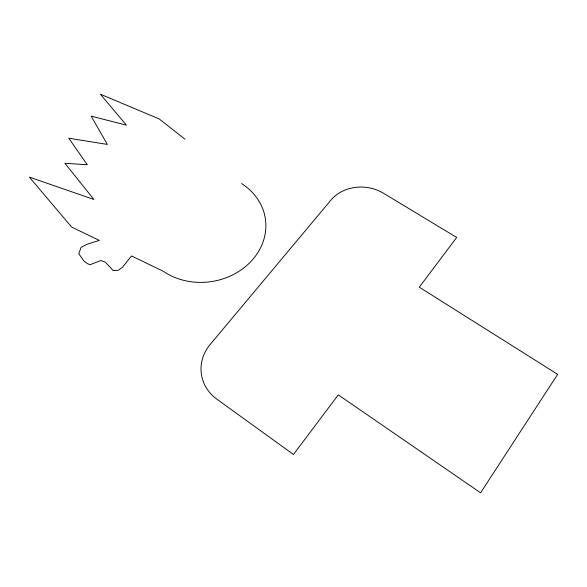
<?xml version="1.0" encoding="UTF-8"?>
<svg xmlns="http://www.w3.org/2000/svg" width="587" height="587" viewBox="0 0 587 587"><rect width="100%" height="100%" fill="white"/><g stroke="black" fill="none" stroke-linecap="round" stroke-linejoin="round"><path stroke-width="0.88" d="M184.92 139.134L159.165 118.926L100.355 94.184L126.432 125.148L91.161 116.145L107.377 144.424L68.782 138.216L87.287 164.749L64.915 163.281L93.92 199.477L29.35 177.113L71.607 227.037L99.335 240.413L87.045 244.265L81.065 247.354L78.79 253.797L84.088 261.208L87.801 263.82L90.075 264.686L100.913 260.518L105.469 262.242L113.21 270.6L118.104 270.336L122.331 267.408L131.539 255.947L163.215 271.231A62.758 54.202 -8.4 0 0 252.117 260.202A62.758 54.202 -8.4 0 0 241.528 183.555M557.65 374.337L480.592 492.816L338.288 394.868L293.456 454.477L216.684 399.035A41.383 38.654 -8.8 0 1 210.007 344.701L330.855 200.189A38.434 33.041 6.5 0 1 383.494 193.24L456.693 237.449L419.287 287.19L557.65 374.337"/></g></svg>
